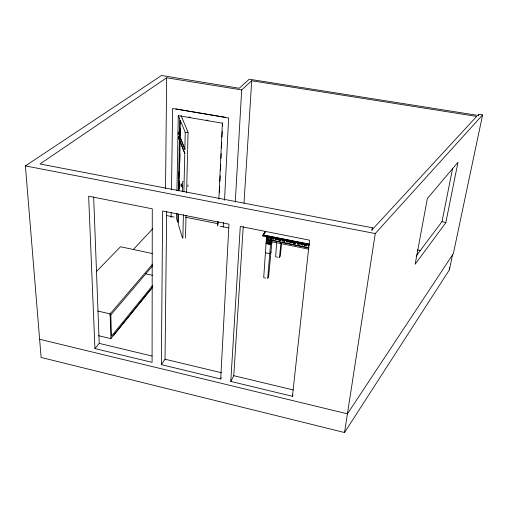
<?xml version="1.0" encoding="UTF-8"?>
<svg xmlns="http://www.w3.org/2000/svg" width="508" height="508" viewBox="0 0 508 508"><rect width="100%" height="100%" fill="white"/><g stroke="black" fill="none" stroke-linecap="round" stroke-linejoin="round"><path stroke-width="0.76" d="M39.618 339.255L347.428 413.849L453.352 253.606L482.6 114.922L478.625 114.3L478.46 115.481L249.244 79.216L239.192 88.246L161.563 75.476L25.4 165.906L41.11 357.441L344.545 432.524L449.37 269.888L449.39 267.589M161.366 364.668L162.636 210.991L228.987 224.161L220.688 378.981L161.366 364.668L165.036 359.226L166.662 211.442M165.538 188.424L166.656 77.8L241.681 89.903L251.701 80.759L476.669 116.415L371.653 230.238L372.535 227.825L40.011 163.982L166.656 77.8M171.107 217.526L171.171 212.789M171.494 189.878L172.637 108.502L228.625 117.996L224.536 200.26M176.536 213.544L176.454 218.288L177.444 221.507M176.943 190.614L177.895 136.849M177.73 222.447L177.889 213.766M178.321 190.887L179.445 140.379L179.4 142.748M179.661 118.84L179.349 135.484L180.105 136.925M178.733 178.251L178.854 171.939M179.254 150.635L179.375 144.323M178.378 224.561L178.575 214.262M179.026 190.5L180.137 142.177M179.241 188.906L179.394 180.988M179.756 161.976L179.908 154.057M180.194 139.357L180.029 138.011L179.965 141.389L184.944 153.765L180.156 141.383M180.264 135.738L180.41 128.143M180.499 123.584L180.556 120.548M181.197 183.604L180.937 186.411L182.759 186.976L182.569 186.43M182.34 191.853L182.562 181.572L183.178 181.553M182.855 238.316L183.388 214.617M183.896 191.713L184.728 154.584M185.223 132.334L184.842 149.523L180.042 137.255L180.365 120.548L185.223 132.334L188.055 132.277L187.643 149.454M185.496 238.169L186.049 215.284M186.601 192.392L187.516 154.508M187.535 153.695L187.623 150.222M217.634 226.041L217.818 222.085M218.872 199.142L222.358 123.19L178.524 115.678M217.945 224.682L218.091 221.526M219.437 192.316L219.691 186.792M219.951 181.267L220.205 175.736M220.459 170.212L220.713 164.687M221.005 158.369L221.221 153.638M221.475 148.107L221.729 142.583M221.983 137.058L222.244 131.534M222.498 126.003L222.644 122.847M223.196 227.152L223.431 222.409M266.859 237.865L266.725 240.379L266.687 236.861M235.28 202.095L241.681 89.903M230.778 381.425L240.297 226.422L309.562 240.176L292.43 396.297L230.778 381.425L233.782 375.698L243.237 226.593M243.992 203.244L251.701 80.759M263.703 277.66L266.046 243.643L266.77 242.468M275.647 256.819L276.657 242.843M265.373 231.299L262.858 235.255L262.788 236.125L309.258 245.415M309.772 244.488L263.246 235.198L265.347 231.648M270.624 243.383L271.532 241.878L271.907 241.967L270.77 244.596L266.046 243.643L266.516 242.589L266.186 241.929L266.586 241.725L266.205 241.637L266.63 236.347M266.738 240.576L270.948 237.776L270.586 241.351L266.738 240.576L266.998 236.925M267.087 237.007L266.814 240.462L270.662 241.236L267.017 237.122L270.948 237.776M270.586 241.351L270.878 237.896M271.374 237.293L270.91 242.875L271.621 241.7M271.691 237.63L271.355 241.656L308.635 249.149M271.755 239.744L271.901 237.28M267.995 277.965L268.605 276.879L271.837 242.824M273.418 239.147L273.634 238.798L271.805 238.43L271.589 238.779L273.418 239.147L273.514 237.992M275.247 239.516L275.457 239.16L277.285 239.528L277.387 238.373L277.076 239.878L275.247 239.516L275.349 238.36M278.911 240.246L279.121 239.89L280.949 240.259L280.746 240.614L278.911 240.246L279.013 239.09L280.238 239.338M279.121 239.89L279.222 238.741M280.746 240.614L280.848 239.459M284.728 239.839L284.416 241.351L282.581 240.983L282.683 239.827M284.416 241.351L284.524 240.195M267.691 278.505L270.535 244.272L271.863 242.538M286.258 241.713L286.461 241.364L288.296 241.732L288.099 242.087L286.258 241.713L286.366 240.563L287.591 240.805M288.099 242.087L288.207 240.932M291.903 241.668L291.789 242.824L289.941 242.456L290.055 241.3M291.992 242.468L292.106 241.313M293.637 243.192L293.751 242.037L295.599 242.405L295.485 243.561L293.637 243.192L293.827 242.837M279.457 257.6L280.937 242.913M297.332 243.935L297.644 242.418L297.332 243.935L299.187 244.304L299.377 243.942L297.523 243.573M299.187 244.304L299.307 243.148L297.453 242.773M301.041 244.672L301.231 244.316L303.086 244.685L302.895 245.046L301.041 244.672L301.161 243.516M281.603 243.681L280.289 256.127L279.737 257.105M302.895 245.046L303.016 243.891L301.777 243.643M304.756 245.415L304.94 245.059L306.8 245.428L306.616 245.789L304.756 245.415L304.876 244.259M304.94 245.059L305.06 243.904M306.616 245.789L306.737 244.634M308.604 245.002L308.477 246.164L308.661 245.802M372.174 230.181L372.535 227.825M344.545 432.524L375.26 233.553L482.6 114.922M416.154 256.057L442.024 221.596L452.615 168.243M445.821 222.663L457.981 162.274L427.349 198.533L415.15 264.224L445.821 222.663L442.024 221.596M478.295 115.856L478.625 114.3M449.37 269.888L452.539 254.838M292.43 396.297L292.957 394.964M295.485 243.561L295.675 243.205L290.138 242.1L289.941 242.456M220.688 378.981L221.38 377.717M282.581 240.983L282.785 240.627L284.62 240.995M271.075 251.898L270.008 253.702L265.322 252.743M271.647 241.414L270.935 242.589L266.205 241.637M271.907 241.967L270.789 244.31L266.071 243.357M263.246 235.198L265.322 231.94M113.252 335.744L152.813 286.874M110.839 338.639L152.762 286.925M152.813 285.255L111.449 336.169L110.839 314.966M94.939 348.571L88.64 196.202L152.279 208.832L152.083 362.35L94.939 348.571L99.219 343.389L93.656 196.92M110.223 315.684L152.635 265.792M152.635 264.122L110.115 313.874L110.166 315.671M98.495 335.712L110.896 338.652L110.166 313.887L110.731 313.15M133.426 249.428L152.857 228.6M96.285 271.704L120.504 246.742L152.292 253.53M187.909 186.474L187.979 184.931M271.532 241.878L271.932 241.681L270.866 243.453L266.135 242.5M182.588 185.585L181.75 185.484L181.204 184.347M178.156 132.721C176.124 132.95 181.61 145.758 178.352 136.716M175.812 108.915L225.444 117.329M188.735 117.043L190.278 117.31M206.458 120.078L208.001 120.339M25.4 165.906L375.26 233.553M417.424 249.949L420.535 250.558M185.484 217.227L217.881 223.672M166.738 215.583L174.079 217.049M220.25 226.263L228.498 227.908M263.271 234.912L309.804 244.196M262.858 235.255L309.353 244.539M275.958 238.481L277.178 238.728M308.845 247.726L271.469 240.221L308.769 247.993M266.186 241.929L270.91 242.875M266.116 242.786L270.84 243.738L270.605 243.415M276.409 256.972L277.933 257.289M264.363 277.8L265.697 278.086M145.79 273.837L152.718 275.336M97.765 311.029L110.166 313.887M99.219 343.389L152.019 356.025M165.036 359.226L221.501 372.745M233.782 375.698L293.294 389.947M180.962 115.443L182.277 118.561M182.378 118.802L182.963 120.186M183.096 120.504L188.055 132.277M179.559 118.605L178.276 115.487L177.984 131.985L179.438 135.23L178.168 131.978M180.232 137.255L185.039 149.517M178.6 225.285L182.391 237.655M179.337 136.227C179.813 143.98 180.042 141.618 179.337 136.227"/></g></svg>
